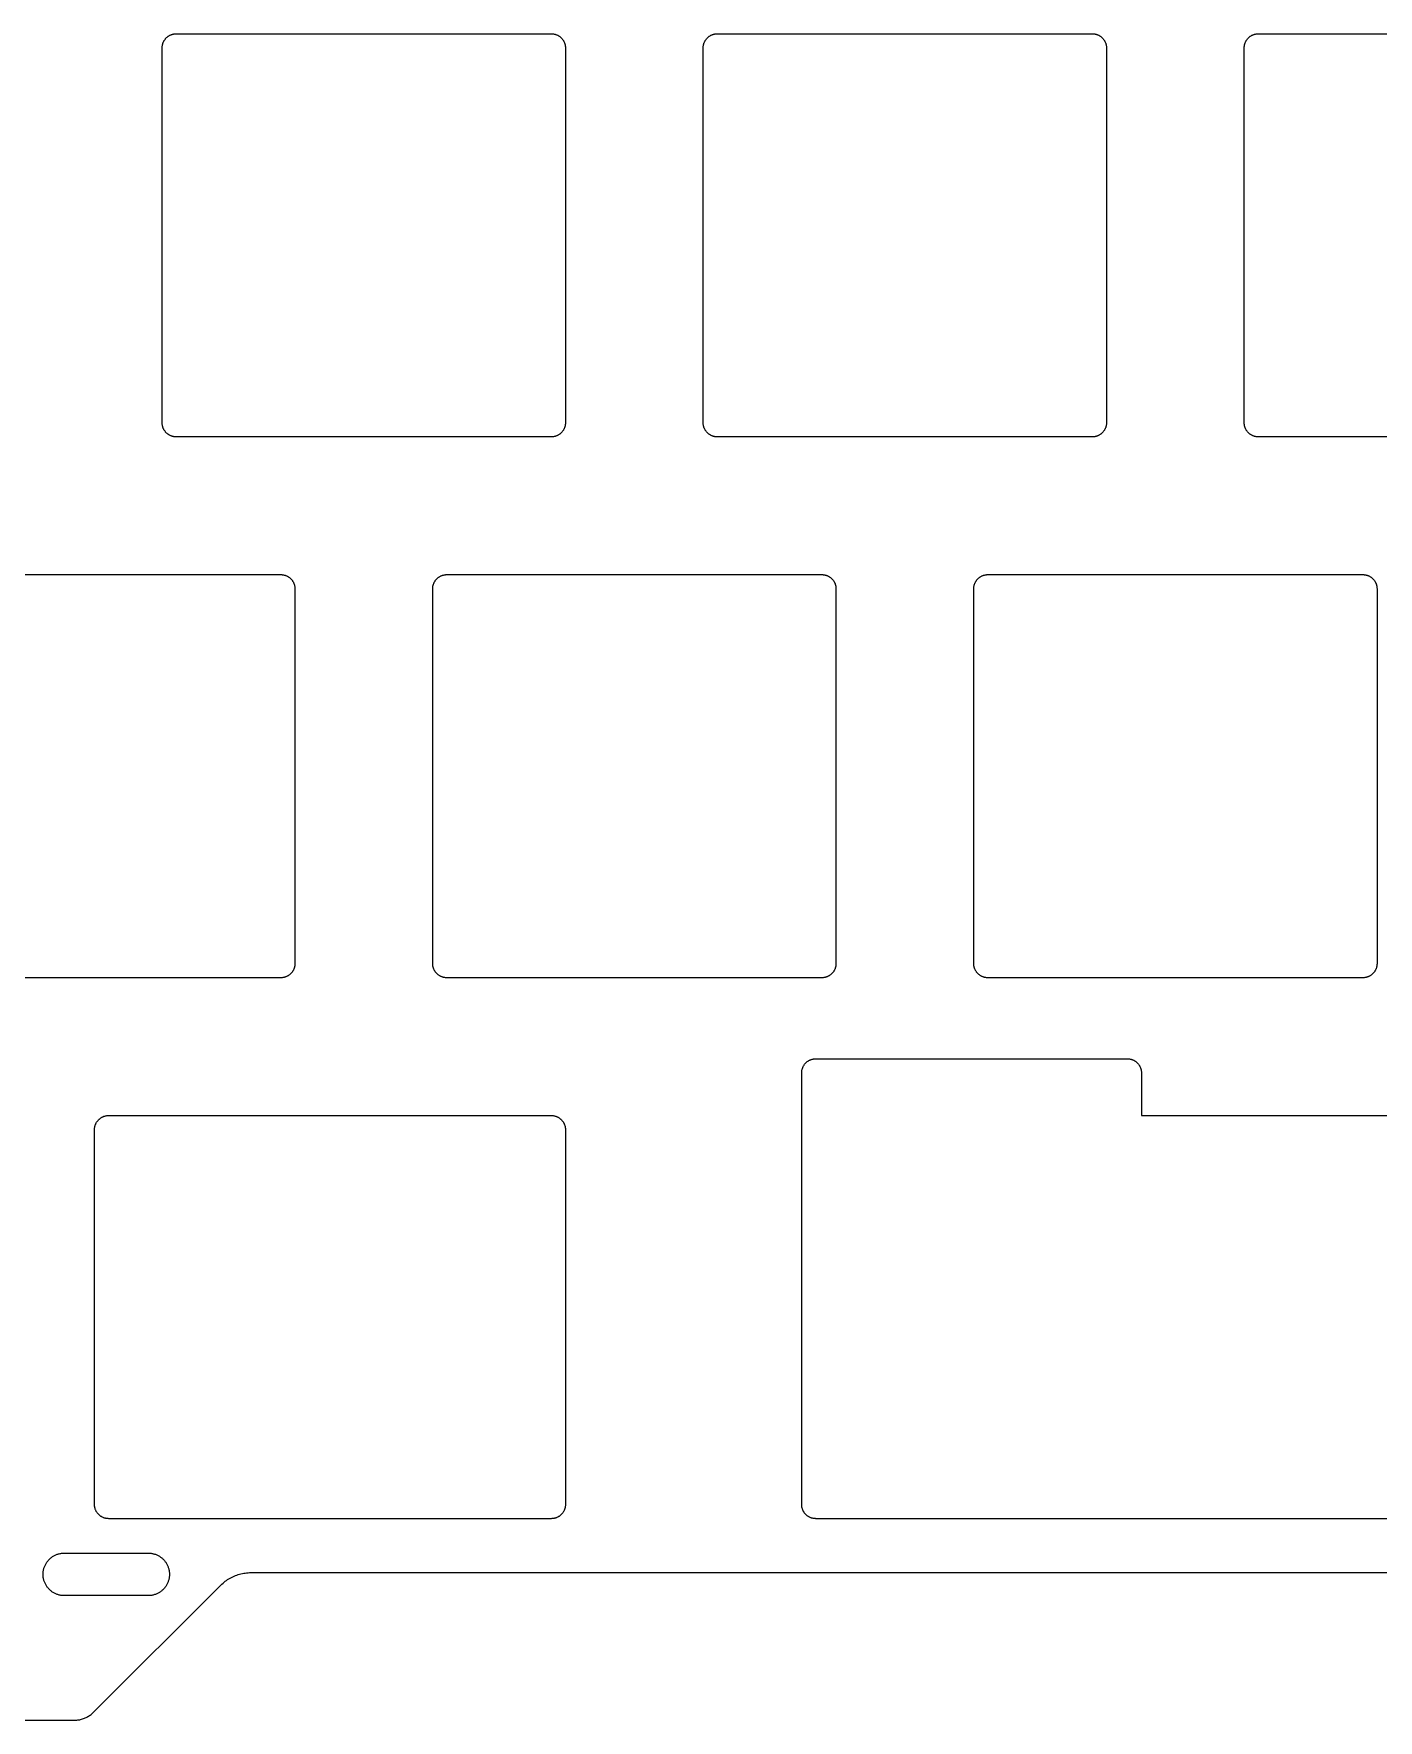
# Model space of a CAD drawing. Header units: millimetres. Extents: x -9 to 295, y -114 to 14.
# Drawn here: x 40.8 to 88.1, y -114.2 to -54.8 of the extents above; entities that cross this region are included whole.
import ezdxf

# ---------------------------------------------------------------- set-up
doc = ezdxf.new("R2010")
doc.units = ezdxf.units.MM
doc.layers.add('Layer 01', color=18, linetype='Continuous', true_color=0x000000)

msp = doc.modelspace()

# ---------------------------------------------------------------- linework, layer by layer
at = {"layer": 'Layer 01'}
for points in [[(58.988, -54.832), (59.005, -54.832), (59.022, -54.833), (59.039, -54.834), (59.056, -54.836), (59.072, -54.839), (59.089, -54.842), (59.106, -54.846), (59.122, -54.85), (59.139, -54.855), (59.155, -54.86), (59.171, -54.866), (59.187, -54.873), (59.202, -54.88), (59.218, -54.888), (59.233, -54.896), (59.247, -54.904), (59.262, -54.914), (59.276, -54.923), (59.29, -54.933), (59.303, -54.944), (59.316, -54.955), (59.329, -54.966), (59.341, -54.978), (59.353, -54.99), (59.364, -55.003), (59.375, -55.016), (59.386, -55.029), (59.396, -55.043), (59.406, -55.057), (59.415, -55.072), (59.423, -55.087), (59.431, -55.102), (59.439, -55.117), (59.446, -55.132), (59.453, -55.148), (59.459, -55.164), (59.464, -55.18), (59.469, -55.197), (59.473, -55.213), (59.477, -55.23), (59.48, -55.247), (59.483, -55.264), (59.485, -55.28), (59.486, -55.297), (59.487, -55.315), (59.488, -55.332), (59.488, -68.532), (59.487, -68.549), (59.486, -68.566), (59.485, -68.583), (59.483, -68.6), (59.48, -68.617), (59.477, -68.633), (59.473, -68.65), (59.469, -68.667), (59.464, -68.683), (59.459, -68.699), (59.453, -68.715), (59.446, -68.731), (59.439, -68.746), (59.431, -68.762), (59.423, -68.777), (59.415, -68.791), (59.406, -68.806), (59.396, -68.82), (59.386, -68.834), (59.375, -68.847), (59.364, -68.86), (59.353, -68.873), (59.341, -68.885), (59.329, -68.897), (59.316, -68.908), (59.303, -68.919), (59.29, -68.93), (59.276, -68.94), (59.262, -68.95), (59.247, -68.959), (59.233, -68.967), (59.218, -68.976), (59.202, -68.983), (59.187, -68.99), (59.171, -68.997), (59.155, -69.003), (59.139, -69.008), (59.122, -69.013), (59.106, -69.017), (59.089, -69.021), (59.072, -69.024), (59.056, -69.027), (59.039, -69.029), (59.022, -69.03), (59.005, -69.031), (58.988, -69.032), (45.788, -69.032), (45.77, -69.031), (45.753, -69.03), (45.736, -69.029), (45.719, -69.027), (45.703, -69.024), (45.686, -69.021), (45.669, -69.017), (45.653, -69.013), (45.636, -69.008), (45.62, -69.003), (45.604, -68.997), (45.588, -68.99), (45.573, -68.983), (45.557, -68.976), (45.542, -68.967), (45.528, -68.959), (45.513, -68.95), (45.499, -68.94), (45.485, -68.93), (45.472, -68.919), (45.459, -68.908), (45.446, -68.897), (45.434, -68.885), (45.422, -68.873), (45.411, -68.86), (45.4, -68.847), (45.389, -68.834), (45.379, -68.82), (45.369, -68.806), (45.36, -68.791), (45.352, -68.777), (45.344, -68.762), (45.336, -68.746), (45.329, -68.731), (45.322, -68.715), (45.316, -68.699), (45.311, -68.683), (45.306, -68.667), (45.302, -68.65), (45.298, -68.633), (45.295, -68.617), (45.292, -68.6), (45.29, -68.583), (45.289, -68.566), (45.288, -68.549), (45.288, -68.532), (45.288, -55.332), (45.288, -55.315), (45.289, -55.297), (45.29, -55.28), (45.292, -55.264), (45.295, -55.247), (45.298, -55.23), (45.302, -55.213), (45.306, -55.197), (45.311, -55.18), (45.316, -55.164), (45.322, -55.148), (45.329, -55.132), (45.336, -55.117), (45.344, -55.102), (45.352, -55.087), (45.36, -55.072), (45.369, -55.057), (45.379, -55.043), (45.389, -55.029), (45.4, -55.016), (45.411, -55.003), (45.422, -54.99), (45.434, -54.978), (45.446, -54.966), (45.459, -54.955), (45.472, -54.944), (45.485, -54.933), (45.499, -54.923), (45.513, -54.914), (45.528, -54.904), (45.542, -54.896), (45.557, -54.888), (45.573, -54.88), (45.588, -54.873), (45.604, -54.866), (45.62, -54.86), (45.636, -54.855), (45.653, -54.85), (45.669, -54.846), (45.686, -54.842), (45.703, -54.839), (45.719, -54.836), (45.736, -54.834), (45.753, -54.833), (45.77, -54.832), (45.788, -54.832)], [(78.038, -54.832), (78.055, -54.832), (78.072, -54.833), (78.089, -54.834), (78.106, -54.836), (78.122, -54.839), (78.139, -54.842), (78.156, -54.846), (78.172, -54.85), (78.189, -54.855), (78.205, -54.86), (78.221, -54.866), (78.237, -54.873), (78.252, -54.88), (78.268, -54.888), (78.283, -54.896), (78.297, -54.904), (78.312, -54.914), (78.326, -54.923), (78.34, -54.933), (78.353, -54.944), (78.366, -54.955), (78.379, -54.966), (78.391, -54.978), (78.403, -54.99), (78.414, -55.003), (78.425, -55.016), (78.436, -55.029), (78.446, -55.043), (78.456, -55.057), (78.465, -55.072), (78.473, -55.087), (78.481, -55.102), (78.489, -55.117), (78.496, -55.132), (78.503, -55.148), (78.509, -55.164), (78.514, -55.18), (78.519, -55.197), (78.523, -55.213), (78.527, -55.23), (78.53, -55.247), (78.533, -55.264), (78.535, -55.28), (78.536, -55.297), (78.537, -55.315), (78.538, -55.332), (78.538, -68.532), (78.537, -68.549), (78.536, -68.566), (78.535, -68.583), (78.533, -68.6), (78.53, -68.617), (78.527, -68.633), (78.523, -68.65), (78.519, -68.667), (78.514, -68.683), (78.509, -68.699), (78.503, -68.715), (78.496, -68.731), (78.489, -68.746), (78.481, -68.762), (78.473, -68.777), (78.465, -68.791), (78.456, -68.806), (78.446, -68.82), (78.436, -68.834), (78.425, -68.847), (78.414, -68.86), (78.403, -68.873), (78.391, -68.885), (78.379, -68.897), (78.366, -68.908), (78.353, -68.919), (78.34, -68.93), (78.326, -68.94), (78.312, -68.95), (78.297, -68.959), (78.283, -68.967), (78.268, -68.976), (78.252, -68.983), (78.237, -68.99), (78.221, -68.997), (78.205, -69.003), (78.189, -69.008), (78.172, -69.013), (78.156, -69.017), (78.139, -69.021), (78.122, -69.024), (78.106, -69.027), (78.089, -69.029), (78.072, -69.03), (78.055, -69.031), (78.038, -69.032), (64.838, -69.032), (64.82, -69.031), (64.803, -69.03), (64.786, -69.029), (64.769, -69.027), (64.753, -69.024), (64.736, -69.021), (64.719, -69.017), (64.703, -69.013), (64.686, -69.008), (64.67, -69.003), (64.654, -68.997), (64.638, -68.99), (64.623, -68.983), (64.607, -68.976), (64.592, -68.967), (64.578, -68.959), (64.563, -68.95), (64.549, -68.94), (64.535, -68.93), (64.522, -68.919), (64.509, -68.908), (64.496, -68.897), (64.484, -68.885), (64.472, -68.873), (64.461, -68.86), (64.45, -68.847), (64.439, -68.834), (64.429, -68.82), (64.419, -68.806), (64.41, -68.791), (64.402, -68.777), (64.394, -68.762), (64.386, -68.746), (64.379, -68.731), (64.372, -68.715), (64.366, -68.699), (64.361, -68.683), (64.356, -68.667), (64.352, -68.65), (64.348, -68.633), (64.345, -68.617), (64.342, -68.6), (64.34, -68.583), (64.339, -68.566), (64.338, -68.549), (64.338, -68.532), (64.338, -55.332), (64.338, -55.315), (64.339, -55.297), (64.34, -55.28), (64.342, -55.264), (64.345, -55.247), (64.348, -55.23), (64.352, -55.213), (64.356, -55.197), (64.361, -55.18), (64.366, -55.164), (64.372, -55.148), (64.379, -55.132), (64.386, -55.117), (64.394, -55.102), (64.402, -55.087), (64.41, -55.072), (64.419, -55.057), (64.429, -55.043), (64.439, -55.029), (64.45, -55.016), (64.461, -55.003), (64.472, -54.99), (64.484, -54.978), (64.496, -54.966), (64.509, -54.955), (64.522, -54.944), (64.535, -54.933), (64.549, -54.923), (64.563, -54.914), (64.578, -54.904), (64.592, -54.896), (64.607, -54.888), (64.623, -54.88), (64.638, -54.873), (64.654, -54.866), (64.67, -54.86), (64.686, -54.855), (64.703, -54.85), (64.719, -54.846), (64.736, -54.842), (64.753, -54.839), (64.769, -54.836), (64.786, -54.834), (64.803, -54.833), (64.82, -54.832), (64.838, -54.832)], [(68.513, -73.882), (68.531, -73.882), (68.548, -73.883), (68.565, -73.884), (68.582, -73.886), (68.598, -73.889), (68.615, -73.892), (68.632, -73.896), (68.648, -73.9), (68.665, -73.905), (68.681, -73.91), (68.697, -73.916), (68.713, -73.923), (68.728, -73.93), (68.743, -73.938), (68.759, -73.946), (68.773, -73.954), (68.788, -73.964), (68.802, -73.973), (68.816, -73.983), (68.829, -73.994), (68.842, -74.005), (68.855, -74.016), (68.867, -74.028), (68.879, -74.04), (68.89, -74.053), (68.901, -74.066), (68.912, -74.079), (68.922, -74.093), (68.932, -74.107), (68.941, -74.122), (68.949, -74.137), (68.957, -74.152), (68.965, -74.167), (68.972, -74.182), (68.979, -74.198), (68.985, -74.214), (68.99, -74.23), (68.995, -74.247), (68.999, -74.263), (69.003, -74.28), (69.006, -74.297), (69.009, -74.314), (69.011, -74.33), (69.012, -74.347), (69.013, -74.365), (69.013, -74.382), (69.013, -87.582), (69.013, -87.599), (69.012, -87.616), (69.011, -87.633), (69.009, -87.65), (69.006, -87.667), (69.003, -87.683), (68.999, -87.7), (68.995, -87.716), (68.99, -87.733), (68.985, -87.749), (68.979, -87.765), (68.972, -87.781), (68.965, -87.796), (68.957, -87.812), (68.949, -87.827), (68.941, -87.841), (68.932, -87.856), (68.922, -87.87), (68.912, -87.884), (68.901, -87.897), (68.89, -87.91), (68.879, -87.923), (68.867, -87.935), (68.855, -87.947), (68.842, -87.958), (68.829, -87.969), (68.816, -87.98), (68.802, -87.99), (68.788, -88), (68.773, -88.009), (68.759, -88.017), (68.743, -88.026), (68.728, -88.033), (68.713, -88.04), (68.697, -88.047), (68.681, -88.053), (68.665, -88.058), (68.648, -88.063), (68.632, -88.067), (68.615, -88.071), (68.598, -88.074), (68.582, -88.077), (68.565, -88.079), (68.548, -88.08), (68.531, -88.081), (68.513, -88.082), (55.313, -88.082), (55.296, -88.081), (55.279, -88.08), (55.262, -88.079), (55.245, -88.077), (55.229, -88.074), (55.212, -88.071), (55.195, -88.067), (55.179, -88.063), (55.162, -88.058), (55.146, -88.053), (55.13, -88.047), (55.114, -88.04), (55.099, -88.033), (55.083, -88.026), (55.068, -88.017), (55.054, -88.009), (55.039, -88), (55.025, -87.99), (55.011, -87.98), (54.998, -87.969), (54.985, -87.958), (54.972, -87.947), (54.96, -87.935), (54.948, -87.923), (54.937, -87.91), (54.926, -87.897), (54.915, -87.884), (54.905, -87.87), (54.895, -87.856), (54.886, -87.841), (54.878, -87.827), (54.87, -87.812), (54.862, -87.796), (54.855, -87.781), (54.848, -87.765), (54.842, -87.749), (54.837, -87.733), (54.832, -87.716), (54.828, -87.7), (54.824, -87.683), (54.821, -87.667), (54.818, -87.65), (54.816, -87.633), (54.815, -87.616), (54.814, -87.599), (54.813, -87.582), (54.813, -74.382), (54.814, -74.365), (54.815, -74.347), (54.816, -74.33), (54.818, -74.314), (54.821, -74.297), (54.824, -74.28), (54.828, -74.263), (54.832, -74.247), (54.837, -74.23), (54.842, -74.214), (54.848, -74.198), (54.855, -74.182), (54.862, -74.167), (54.87, -74.152), (54.878, -74.137), (54.886, -74.122), (54.895, -74.107), (54.905, -74.093), (54.915, -74.079), (54.926, -74.066), (54.937, -74.053), (54.948, -74.04), (54.96, -74.028), (54.972, -74.016), (54.985, -74.005), (54.998, -73.994), (55.011, -73.983), (55.025, -73.973), (55.039, -73.964), (55.054, -73.954), (55.068, -73.946), (55.083, -73.938), (55.099, -73.93), (55.114, -73.923), (55.13, -73.916), (55.146, -73.91), (55.162, -73.905), (55.179, -73.9), (55.195, -73.896), (55.212, -73.892), (55.229, -73.889), (55.245, -73.886), (55.262, -73.884), (55.279, -73.883), (55.296, -73.882), (55.313, -73.882)], [(87.563, -73.882), (87.581, -73.882), (87.598, -73.883), (87.615, -73.884), (87.632, -73.886), (87.648, -73.889), (87.665, -73.892), (87.682, -73.896), (87.698, -73.9), (87.715, -73.905), (87.731, -73.91), (87.747, -73.916), (87.763, -73.923), (87.778, -73.93), (87.793, -73.938), (87.809, -73.946), (87.823, -73.954), (87.838, -73.964), (87.852, -73.973), (87.866, -73.983), (87.879, -73.994), (87.892, -74.005), (87.905, -74.016), (87.917, -74.028), (87.929, -74.04), (87.94, -74.053), (87.951, -74.066), (87.962, -74.079), (87.972, -74.093), (87.982, -74.107), (87.991, -74.122), (87.999, -74.137), (88.007, -74.152), (88.015, -74.167), (88.022, -74.182), (88.029, -74.198), (88.035, -74.214), (88.04, -74.23), (88.045, -74.247), (88.049, -74.263), (88.053, -74.28), (88.056, -74.297), (88.059, -74.314), (88.061, -74.33), (88.062, -74.347), (88.063, -74.365), (88.063, -74.382), (88.063, -87.582), (88.063, -87.599), (88.062, -87.616), (88.061, -87.633), (88.059, -87.65), (88.056, -87.667), (88.053, -87.683), (88.049, -87.7), (88.045, -87.716), (88.04, -87.733), (88.035, -87.749), (88.029, -87.765), (88.022, -87.781), (88.015, -87.796), (88.007, -87.812), (87.999, -87.827), (87.991, -87.841), (87.982, -87.856), (87.972, -87.87), (87.962, -87.884), (87.951, -87.897), (87.94, -87.91), (87.929, -87.923), (87.917, -87.935), (87.905, -87.947), (87.892, -87.958), (87.879, -87.969), (87.866, -87.98), (87.852, -87.99), (87.838, -88), (87.823, -88.009), (87.809, -88.017), (87.793, -88.026), (87.778, -88.033), (87.763, -88.04), (87.747, -88.047), (87.731, -88.053), (87.715, -88.058), (87.698, -88.063), (87.682, -88.067), (87.665, -88.071), (87.648, -88.074), (87.632, -88.077), (87.615, -88.079), (87.598, -88.08), (87.581, -88.081), (87.563, -88.082), (74.363, -88.082), (74.346, -88.081), (74.329, -88.08), (74.312, -88.079), (74.295, -88.077), (74.279, -88.074), (74.262, -88.071), (74.245, -88.067), (74.229, -88.063), (74.212, -88.058), (74.196, -88.053), (74.18, -88.047), (74.164, -88.04), (74.149, -88.033), (74.133, -88.026), (74.118, -88.017), (74.104, -88.009), (74.089, -88), (74.075, -87.99), (74.061, -87.98), (74.048, -87.969), (74.035, -87.958), (74.022, -87.947), (74.01, -87.935), (73.998, -87.923), (73.987, -87.91), (73.976, -87.897), (73.965, -87.884), (73.955, -87.87), (73.945, -87.856), (73.936, -87.841), (73.928, -87.827), (73.92, -87.812), (73.912, -87.796), (73.905, -87.781), (73.898, -87.765), (73.892, -87.749), (73.887, -87.733), (73.882, -87.716), (73.878, -87.7), (73.874, -87.683), (73.871, -87.667), (73.868, -87.65), (73.866, -87.633), (73.865, -87.616), (73.864, -87.599), (73.863, -87.582), (73.863, -74.382), (73.864, -74.365), (73.865, -74.347), (73.866, -74.33), (73.868, -74.314), (73.871, -74.297), (73.874, -74.28), (73.878, -74.263), (73.882, -74.247), (73.887, -74.23), (73.892, -74.214), (73.898, -74.198), (73.905, -74.182), (73.912, -74.167), (73.92, -74.152), (73.928, -74.137), (73.936, -74.122), (73.945, -74.107), (73.955, -74.093), (73.965, -74.079), (73.976, -74.066), (73.987, -74.053), (73.998, -74.04), (74.01, -74.028), (74.022, -74.016), (74.035, -74.005), (74.048, -73.994), (74.061, -73.983), (74.075, -73.973), (74.089, -73.964), (74.104, -73.954), (74.118, -73.946), (74.133, -73.938), (74.149, -73.93), (74.164, -73.923), (74.18, -73.916), (74.196, -73.91), (74.212, -73.905), (74.229, -73.9), (74.245, -73.896), (74.262, -73.892), (74.279, -73.889), (74.295, -73.886), (74.312, -73.884), (74.329, -73.883), (74.346, -73.882), (74.363, -73.882)], [(58.988, -92.932), (59.005, -92.932), (59.022, -92.933), (59.039, -92.934), (59.056, -92.936), (59.073, -92.939), (59.089, -92.942), (59.106, -92.946), (59.122, -92.95), (59.139, -92.955), (59.155, -92.96), (59.171, -92.966), (59.187, -92.973), (59.202, -92.98), (59.218, -92.988), (59.233, -92.996), (59.247, -93.004), (59.262, -93.014), (59.276, -93.023), (59.29, -93.033), (59.303, -93.044), (59.316, -93.055), (59.329, -93.066), (59.341, -93.078), (59.353, -93.09), (59.364, -93.103), (59.375, -93.116), (59.386, -93.129), (59.396, -93.143), (59.406, -93.157), (59.415, -93.172), (59.423, -93.187), (59.432, -93.202), (59.439, -93.217), (59.446, -93.232), (59.453, -93.248), (59.459, -93.264), (59.464, -93.28), (59.469, -93.297), (59.473, -93.313), (59.477, -93.33), (59.48, -93.347), (59.483, -93.364), (59.485, -93.38), (59.486, -93.397), (59.487, -93.415), (59.488, -93.432), (59.488, -106.632), (59.487, -106.649), (59.486, -106.666), (59.485, -106.683), (59.483, -106.7), (59.48, -106.717), (59.477, -106.733), (59.473, -106.75), (59.469, -106.766), (59.464, -106.783), (59.459, -106.799), (59.453, -106.815), (59.446, -106.831), (59.439, -106.846), (59.432, -106.862), (59.423, -106.877), (59.415, -106.891), (59.406, -106.906), (59.396, -106.92), (59.386, -106.934), (59.375, -106.947), (59.364, -106.96), (59.353, -106.973), (59.341, -106.985), (59.329, -106.997), (59.316, -107.008), (59.303, -107.019), (59.29, -107.03), (59.276, -107.04), (59.262, -107.05), (59.247, -107.059), (59.233, -107.067), (59.218, -107.076), (59.202, -107.083), (59.187, -107.09), (59.171, -107.097), (59.155, -107.103), (59.139, -107.108), (59.122, -107.113), (59.106, -107.117), (59.089, -107.121), (59.073, -107.124), (59.056, -107.127), (59.039, -107.129), (59.022, -107.13), (59.005, -107.131), (58.988, -107.132), (43.406, -107.132), (43.389, -107.131), (43.372, -107.13), (43.355, -107.129), (43.338, -107.127), (43.321, -107.124), (43.305, -107.121), (43.288, -107.117), (43.271, -107.113), (43.255, -107.108), (43.239, -107.103), (43.223, -107.097), (43.207, -107.09), (43.192, -107.083), (43.176, -107.076), (43.161, -107.067), (43.147, -107.059), (43.132, -107.05), (43.118, -107.04), (43.104, -107.03), (43.091, -107.019), (43.078, -107.008), (43.065, -106.997), (43.053, -106.985), (43.041, -106.973), (43.029, -106.96), (43.018, -106.947), (43.008, -106.934), (42.998, -106.92), (42.988, -106.906), (42.979, -106.891), (42.97, -106.877), (42.962, -106.862), (42.955, -106.846), (42.948, -106.831), (42.941, -106.815), (42.935, -106.799), (42.93, -106.783), (42.925, -106.766), (42.921, -106.75), (42.917, -106.733), (42.914, -106.717), (42.911, -106.7), (42.909, -106.683), (42.907, -106.666), (42.907, -106.649), (42.906, -106.632), (42.906, -93.432), (42.907, -93.415), (42.907, -93.397), (42.909, -93.38), (42.911, -93.364), (42.914, -93.347), (42.917, -93.33), (42.921, -93.313), (42.925, -93.297), (42.93, -93.28), (42.935, -93.264), (42.941, -93.248), (42.948, -93.232), (42.955, -93.217), (42.962, -93.202), (42.97, -93.187), (42.979, -93.172), (42.988, -93.157), (42.998, -93.143), (43.008, -93.129), (43.018, -93.116), (43.029, -93.103), (43.041, -93.09), (43.053, -93.078), (43.065, -93.066), (43.078, -93.055), (43.091, -93.044), (43.104, -93.033), (43.118, -93.023), (43.132, -93.014), (43.147, -93.004), (43.161, -92.996), (43.176, -92.988), (43.192, -92.98), (43.207, -92.973), (43.223, -92.966), (43.239, -92.96), (43.255, -92.955), (43.271, -92.95), (43.288, -92.946), (43.305, -92.942), (43.321, -92.939), (43.338, -92.936), (43.355, -92.934), (43.372, -92.933), (43.389, -92.932), (43.406, -92.932)], [(41.845, -108.343), (44.795, -108.343), (44.821, -108.343), (44.847, -108.345), (44.873, -108.347), (44.898, -108.35), (44.924, -108.354), (44.949, -108.359), (44.975, -108.365), (45, -108.371), (45.024, -108.379), (45.049, -108.387), (45.073, -108.396), (45.097, -108.406), (45.12, -108.417), (45.144, -108.429), (45.166, -108.441), (45.189, -108.454), (45.21, -108.468), (45.232, -108.483), (45.252, -108.499), (45.273, -108.515), (45.292, -108.532), (45.311, -108.549), (45.33, -108.567), (45.348, -108.586), (45.365, -108.605), (45.381, -108.625), (45.397, -108.646), (45.412, -108.667), (45.427, -108.688), (45.44, -108.71), (45.453, -108.733), (45.465, -108.756), (45.476, -108.779), (45.487, -108.803), (45.496, -108.827), (45.505, -108.851), (45.513, -108.876), (45.52, -108.901), (45.526, -108.926), (45.532, -108.951), (45.536, -108.977), (45.54, -109.002), (45.542, -109.028), (45.544, -109.054), (45.545, -109.08), (45.545, -109.106), (45.544, -109.132), (45.542, -109.158), (45.54, -109.183), (45.536, -109.209), (45.532, -109.234), (45.526, -109.26), (45.52, -109.285), (45.513, -109.31), (45.505, -109.334), (45.496, -109.359), (45.487, -109.383), (45.476, -109.407), (45.465, -109.43), (45.453, -109.453), (45.44, -109.475), (45.427, -109.497), (45.412, -109.519), (45.397, -109.54), (45.381, -109.561), (45.365, -109.58), (45.348, -109.6), (45.33, -109.619), (45.311, -109.637), (45.292, -109.654), (45.273, -109.671), (45.252, -109.687), (45.232, -109.703), (45.21, -109.717), (45.189, -109.731), (45.166, -109.745), (45.144, -109.757), (45.12, -109.769), (45.097, -109.779), (45.073, -109.789), (45.049, -109.799), (45.024, -109.807), (45, -109.814), (44.975, -109.821), (44.949, -109.827), (44.924, -109.832), (44.898, -109.836), (44.873, -109.839), (44.847, -109.841), (44.821, -109.842), (44.795, -109.843), (41.845, -109.843), (41.819, -109.842), (41.793, -109.841), (41.768, -109.839), (41.742, -109.836), (41.716, -109.832), (41.691, -109.827), (41.666, -109.821), (41.641, -109.814), (41.616, -109.807), (41.591, -109.799), (41.567, -109.789), (41.543, -109.779), (41.52, -109.769), (41.497, -109.757), (41.474, -109.745), (41.452, -109.731), (41.43, -109.717), (41.408, -109.703), (41.388, -109.687), (41.367, -109.671), (41.348, -109.654), (41.329, -109.637), (41.31, -109.619), (41.292, -109.6), (41.275, -109.58), (41.259, -109.561), (41.243, -109.54), (41.228, -109.519), (41.213, -109.497), (41.2, -109.475), (41.187, -109.453), (41.175, -109.43), (41.164, -109.407), (41.153, -109.383), (41.144, -109.359), (41.135, -109.334), (41.127, -109.31), (41.12, -109.285), (41.114, -109.26), (41.109, -109.234), (41.104, -109.209), (41.101, -109.183), (41.098, -109.158), (41.096, -109.132), (41.095, -109.106), (41.095, -109.08), (41.096, -109.054), (41.098, -109.028), (41.101, -109.002), (41.104, -108.977), (41.109, -108.951), (41.114, -108.926), (41.12, -108.901), (41.127, -108.876), (41.135, -108.851), (41.144, -108.827), (41.153, -108.803), (41.164, -108.779), (41.175, -108.756), (41.187, -108.733), (41.2, -108.71), (41.213, -108.688), (41.228, -108.667), (41.243, -108.646), (41.259, -108.625), (41.275, -108.605), (41.292, -108.586), (41.31, -108.567), (41.329, -108.549), (41.348, -108.532), (41.367, -108.515), (41.388, -108.499), (41.408, -108.483), (41.43, -108.468), (41.452, -108.454), (41.474, -108.441), (41.497, -108.429), (41.52, -108.417), (41.543, -108.406), (41.567, -108.396), (41.591, -108.387), (41.616, -108.379), (41.641, -108.371), (41.666, -108.365), (41.691, -108.359), (41.716, -108.354), (41.742, -108.35), (41.768, -108.347), (41.793, -108.345), (41.819, -108.343)]]:
    msp.add_lwpolyline(points, close=True, dxfattribs=at)
for points in [[(97.088, -69.032), (83.888, -69.032), (83.87, -69.031), (83.853, -69.03), (83.836, -69.029), (83.819, -69.027), (83.803, -69.024), (83.786, -69.021), (83.769, -69.017), (83.753, -69.013), (83.736, -69.008), (83.72, -69.003), (83.704, -68.997), (83.688, -68.99), (83.673, -68.983), (83.657, -68.976), (83.642, -68.967), (83.628, -68.959), (83.613, -68.95), (83.599, -68.94), (83.585, -68.93), (83.572, -68.919), (83.559, -68.908), (83.546, -68.897), (83.534, -68.885), (83.522, -68.873), (83.511, -68.86), (83.5, -68.847), (83.489, -68.834), (83.479, -68.82), (83.469, -68.806), (83.46, -68.791), (83.452, -68.777), (83.444, -68.762), (83.436, -68.746), (83.429, -68.731), (83.422, -68.715), (83.416, -68.699), (83.411, -68.683), (83.406, -68.667), (83.402, -68.65), (83.398, -68.633), (83.395, -68.617), (83.392, -68.6), (83.39, -68.583), (83.389, -68.566), (83.388, -68.549), (83.388, -68.532), (83.388, -55.332), (83.388, -55.315), (83.389, -55.297), (83.39, -55.28), (83.392, -55.264), (83.395, -55.247), (83.398, -55.23), (83.402, -55.213), (83.406, -55.197), (83.411, -55.18), (83.416, -55.164), (83.422, -55.148), (83.429, -55.132), (83.436, -55.117), (83.444, -55.102), (83.452, -55.087), (83.46, -55.072), (83.469, -55.057), (83.479, -55.043), (83.489, -55.029), (83.5, -55.016), (83.511, -55.003), (83.522, -54.99), (83.534, -54.978), (83.546, -54.966), (83.559, -54.955), (83.572, -54.944), (83.585, -54.933), (83.599, -54.923), (83.613, -54.914), (83.628, -54.904), (83.642, -54.896), (83.657, -54.888), (83.673, -54.88), (83.688, -54.873), (83.704, -54.866), (83.72, -54.86), (83.736, -54.855), (83.753, -54.85), (83.769, -54.846), (83.786, -54.842), (83.803, -54.839), (83.819, -54.836), (83.836, -54.834), (83.853, -54.833), (83.87, -54.832), (83.888, -54.832), (97.088, -54.832)], [(36.263, -73.882), (49.463, -73.882), (49.481, -73.882), (49.498, -73.883), (49.515, -73.884), (49.532, -73.886), (49.548, -73.889), (49.565, -73.892), (49.582, -73.896), (49.598, -73.9), (49.615, -73.905), (49.631, -73.91), (49.647, -73.916), (49.663, -73.923), (49.678, -73.93), (49.693, -73.938), (49.709, -73.946), (49.723, -73.954), (49.738, -73.964), (49.752, -73.973), (49.766, -73.983), (49.779, -73.994), (49.792, -74.005), (49.805, -74.016), (49.817, -74.028), (49.829, -74.04), (49.84, -74.053), (49.851, -74.066), (49.862, -74.079), (49.872, -74.093), (49.882, -74.107), (49.891, -74.122), (49.899, -74.137), (49.907, -74.152), (49.915, -74.167), (49.922, -74.182), (49.929, -74.198), (49.935, -74.214), (49.94, -74.23), (49.945, -74.247), (49.949, -74.263), (49.953, -74.28), (49.956, -74.297), (49.959, -74.314), (49.961, -74.33), (49.962, -74.347), (49.963, -74.365), (49.963, -74.382), (49.963, -87.582), (49.963, -87.599), (49.962, -87.616), (49.961, -87.633), (49.959, -87.65), (49.956, -87.667), (49.953, -87.683), (49.949, -87.7), (49.945, -87.716), (49.94, -87.733), (49.935, -87.749), (49.929, -87.765), (49.922, -87.781), (49.915, -87.796), (49.907, -87.812), (49.899, -87.827), (49.891, -87.841), (49.882, -87.856), (49.872, -87.87), (49.862, -87.884), (49.851, -87.897), (49.84, -87.91), (49.829, -87.923), (49.817, -87.935), (49.805, -87.947), (49.792, -87.958), (49.779, -87.969), (49.766, -87.98), (49.752, -87.99), (49.738, -88), (49.723, -88.009), (49.709, -88.017), (49.693, -88.026), (49.678, -88.033), (49.663, -88.04), (49.647, -88.047), (49.631, -88.053), (49.615, -88.058), (49.598, -88.063), (49.582, -88.067), (49.565, -88.071), (49.548, -88.074), (49.532, -88.077), (49.515, -88.079), (49.498, -88.08), (49.481, -88.081), (49.463, -88.082), (36.263, -88.082)], [(103.144, -107.132), (68.306, -107.132), (68.289, -107.131), (68.272, -107.13), (68.255, -107.129), (68.238, -107.127), (68.221, -107.124), (68.204, -107.121), (68.187, -107.117), (68.171, -107.113), (68.155, -107.108), (68.138, -107.103), (68.122, -107.097), (68.107, -107.09), (68.091, -107.083), (68.076, -107.076), (68.061, -107.067), (68.046, -107.059), (68.032, -107.05), (68.017, -107.04), (68.004, -107.03), (67.99, -107.019), (67.977, -107.008), (67.964, -106.997), (67.952, -106.985), (67.94, -106.973), (67.929, -106.96), (67.918, -106.947), (67.907, -106.934), (67.897, -106.92), (67.888, -106.906), (67.879, -106.891), (67.87, -106.877), (67.862, -106.862), (67.854, -106.846), (67.847, -106.831), (67.841, -106.815), (67.835, -106.799), (67.829, -106.783), (67.824, -106.767), (67.82, -106.75), (67.816, -106.733), (67.813, -106.717), (67.81, -106.7), (67.808, -106.683), (67.807, -106.666), (67.806, -106.649), (67.806, -106.632), (67.806, -91.432), (67.806, -91.415), (67.807, -91.397), (67.808, -91.38), (67.81, -91.364), (67.813, -91.347), (67.816, -91.33), (67.82, -91.313), (67.824, -91.297), (67.829, -91.28), (67.835, -91.264), (67.841, -91.248), (67.847, -91.232), (67.854, -91.217), (67.862, -91.202), (67.87, -91.187), (67.879, -91.172), (67.888, -91.157), (67.897, -91.143), (67.907, -91.129), (67.918, -91.116), (67.929, -91.103), (67.94, -91.09), (67.952, -91.078), (67.964, -91.066), (67.977, -91.055), (67.99, -91.044), (68.004, -91.033), (68.017, -91.023), (68.032, -91.014), (68.046, -91.004), (68.061, -90.996), (68.076, -90.988), (68.091, -90.98), (68.107, -90.973), (68.122, -90.966), (68.138, -90.96), (68.155, -90.955), (68.171, -90.95), (68.187, -90.946), (68.204, -90.942), (68.221, -90.939), (68.238, -90.936), (68.255, -90.934), (68.272, -90.933), (68.289, -90.932), (68.306, -90.932), (79.268, -90.932), (79.285, -90.932), (79.302, -90.933), (79.319, -90.934), (79.336, -90.936), (79.353, -90.939), (79.37, -90.942), (79.387, -90.946), (79.403, -90.95), (79.42, -90.955), (79.436, -90.96), (79.452, -90.966), (79.467, -90.973), (79.483, -90.98), (79.498, -90.988), (79.513, -90.996), (79.528, -91.004), (79.542, -91.014), (79.557, -91.023), (79.57, -91.033), (79.584, -91.044), (79.597, -91.055), (79.61, -91.066), (79.622, -91.078), (79.634, -91.09), (79.645, -91.103), (79.656, -91.116), (79.667, -91.129), (79.677, -91.143), (79.686, -91.157), (79.695, -91.172), (79.704, -91.187), (79.712, -91.202), (79.72, -91.217), (79.727, -91.232), (79.733, -91.248), (79.739, -91.264), (79.745, -91.28), (79.75, -91.297), (79.754, -91.313), (79.758, -91.33), (79.761, -91.347), (79.764, -91.364), (79.766, -91.38), (79.767, -91.397), (79.768, -91.415), (79.768, -91.432), (79.768, -92.932), (91.682, -92.932)], [(40.095, -114.232), (42.181, -114.232), (42.215, -114.231), (42.249, -114.229), (42.283, -114.226), (42.317, -114.222), (42.351, -114.217), (42.384, -114.211), (42.418, -114.203), (42.451, -114.195), (42.483, -114.185), (42.516, -114.174), (42.548, -114.162), (42.579, -114.149), (42.61, -114.135), (42.641, -114.119), (42.671, -114.103), (42.7, -114.086), (42.729, -114.068), (42.758, -114.049), (42.785, -114.028), (42.812, -114.007), (42.838, -113.985), (42.863, -113.962), (42.888, -113.939), (47.356, -109.471), (47.393, -109.435), (47.431, -109.401), (47.47, -109.368), (47.51, -109.336), (47.551, -109.306), (47.594, -109.277), (47.637, -109.25), (47.681, -109.224), (47.726, -109.2), (47.772, -109.177), (47.819, -109.156), (47.866, -109.136), (47.914, -109.118), (47.963, -109.102), (48.012, -109.087), (48.061, -109.074), (48.111, -109.063), (48.162, -109.053), (48.212, -109.046), (48.263, -109.039), (48.314, -109.035), (48.365, -109.032), (48.416, -109.032), (218.284, -109.032)]]:
    msp.add_lwpolyline(points, dxfattribs=at)

doc.saveas('drawing.dxf')
